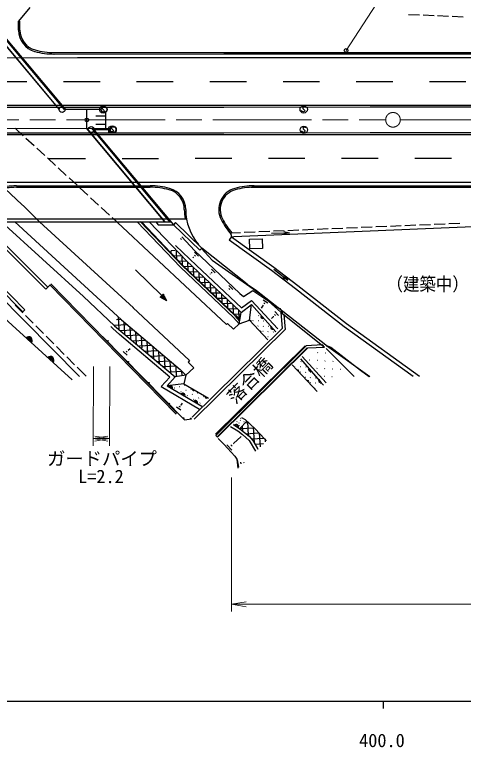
# Model space of a CAD drawing. Units: millimetres, scale not verified. Extents: x 40000 to 680000, y 20000 to 380000.
# Drawn here: x 417651 to 478970, y 198715 to 298762 of the extents above; entities that cross this region are included whole.
import ezdxf
from ezdxf.enums import TextEntityAlignment as Align

# ---------------------------------------------------------------- set-up
doc = ezdxf.new("R2010")
doc.units = ezdxf.units.MM
doc.header["$LTSCALE"] = 1000
doc.header["$PDMODE"] = 32
doc.header["$PDSIZE"] = 500
doc.linetypes.add('CHAIN', pattern=[18.5, 12, -1.5, 3.5, -1.5])
for name, color, linetype, lineweight in [('M-BGD', 7, 'Continuous', 25), ('M-BMK', 2, 'CHAIN', 13), ('M-STR-HTXT', 7, 'Continuous', 13), ('M-STR-STR1', 1, 'Continuous', 25), ('M-STR-STRC', 7, 'Continuous', 25), ('M-STR-STRD', 7, 'Continuous', 25), ('M-TTL-BAND', 7, 'Continuous', 25)]:
    doc.layers.add(name, color=color, linetype=linetype, lineweight=lineweight)
doc.layers.add('M-OTRS', color=6, linetype='Continuous')
doc.styles.add('ＭＳ ゴシック', font='')
doc.styles.get('ＭＳ ゴシック').set_extended_font_data('MS Gothic')

# ---------------------------------------------------------------- blocks, each defined once
blk = doc.blocks.new('open_arrow')
at = {"color": 0, "linetype": 'Continuous', "lineweight": -2}
blk.add_lwpolyline([(7.5, 1.25), (0, 0), (7.5, -1.25)], dxfattribs=at)

msp = doc.modelspace()

# ---------------------------------------------------------------- linework, layer by layer
at = {"layer": 'M-BGD'}
for p, q in [((419707, 299756), (418181, 297886)), ((472961, 298690), (471462, 298752)), ((474959, 298608), (473460, 298670)), ((476957, 298525), (475459, 298587)), ((478956, 298442), (477457, 298504)), ((418381, 297886), (418181, 297886)), ((418181, 296636), (418181, 297886)), ((418381, 296636), (418381, 297886)), ((422973, 293389), (446222, 293396)), ((422974, 293589), (446222, 293596)), ((446222, 293596), (466223, 293603)), ((446222, 293396), (466223, 293403)), ((466223, 293603), (486222, 293610)), ((466223, 293403), (486222, 293410)), ((419632, 286387), (419632, 286387)), ((429661, 286162), (429612, 286051)), ((429792, 286191), (429661, 286162)), ((429869, 286172), (429792, 286191)), ((429942, 286133), (429869, 286172)), ((457075, 286177), (457026, 286066)), ((457206, 286206), (457075, 286177)), ((457283, 286187), (457206, 286206)), ((457356, 286148), (457283, 286187)), ((457385, 286099), (457356, 286148)), ((429476, 285822), (424532, 285801)), ((429475, 285591), (429451, 285659)), ((429576, 285503), (429475, 285591)), ((429712, 285469), (429576, 285503)), ((429612, 286051), (429626, 285944)), ((429626, 285944), (429858, 285720)), ((429824, 285502), (429712, 285469)), ((429873, 285614), (429824, 285502)), ((429858, 285720), (429873, 285614)), ((429971, 286084), (429942, 286133)), ((456889, 285606), (456865, 285673)), ((456991, 285518), (456889, 285606)), ((457126, 285484), (456991, 285518)), ((457026, 286066), (457040, 285959)), ((457040, 285959), (457273, 285735)), ((457238, 285517), (457126, 285484)), ((457287, 285629), (457238, 285517)), ((457273, 285735), (457287, 285629)), ((398344, 283229), (428309, 283240)), ((417724, 283254), (418827, 282238)), ((430509, 283241), (430509, 282641)), ((430912, 283444), (430863, 283332)), ((430863, 283332), (430878, 283226)), ((430878, 283226), (431110, 283002)), ((431043, 283473), (430912, 283444)), ((431121, 283453), (431043, 283473)), ((431193, 283414), (431121, 283453)), ((431222, 283365), (431193, 283414)), ((457104, 283383), (457055, 283271)), ((457055, 283271), (457069, 283165)), ((457069, 283165), (457301, 282941)), ((457235, 283411), (457104, 283383)), ((457312, 283392), (457235, 283411)), ((457385, 283353), (457312, 283392)), ((457414, 283304), (457385, 283353)), ((428521, 283075), (430738, 283068)), ((430726, 282872), (430702, 282940)), ((430828, 282784), (430726, 282872)), ((430964, 282750), (430828, 282784)), ((431075, 282784), (430964, 282750)), ((431124, 282895), (431075, 282784)), ((431110, 283002), (431124, 282895)), ((456918, 282811), (456894, 282879)), ((457019, 282723), (456918, 282811)), ((457155, 282689), (457019, 282723)), ((457267, 282723), (457155, 282689)), ((457316, 282834), (457267, 282723)), ((457301, 282941), (457316, 282834)), ((419195, 281899), (420299, 280883)), ((420666, 280545), (421770, 279529)), ((422138, 279190), (423241, 278174)), ((423609, 277835), (424713, 276820)), ((425081, 276481), (426184, 275465)), ((417890, 275387), (426229, 275390)), ((417890, 275187), (426229, 275190)), ((426228, 275390), (436183, 275393)), ((426228, 275190), (436184, 275193)), ((449927, 275197), (466229, 275203)), ((450391, 275397), (466229, 275403)), ((466229, 275403), (486229, 275410)), ((466229, 275203), (486229, 275210)), ((426552, 275126), (427656, 274110)), ((428023, 273772), (429127, 272756)), ((429495, 272417), (430598, 271401)), ((418770, 258194), (406143, 270936)), ((419054, 258476), (406740, 270901)), ((415863, 270487), (427044, 260294)), ((417658, 270482), (432243, 257108)), ((421046, 270488), (433872, 258728)), ((430966, 271062), (431727, 270362)), ((446598, 256470), (431727, 270362)), ((434405, 270484), (440315, 264277)), ((434788, 270516), (440526, 264491)), ((434965, 270476), (440596, 264562)), ((441122, 265159), (436095, 270438)), ((439642, 270362), (439365, 270073)), ((439642, 270362), (443246, 266897)), ((476486, 270167), (474987, 270104)), ((478484, 270251), (476985, 270188)), ((413072, 270083), (421922, 261260)), ((413667, 270055), (422204, 261543)), ((439365, 270073), (442969, 266608)), ((447594, 268453), (466231, 269236)), ((452507, 269160), (451008, 269097)), ((454505, 269244), (453007, 269181)), ((454445, 269156), (455200, 268992)), ((456504, 269328), (455005, 269265)), ((458502, 269412), (457003, 269349)), ((460500, 269496), (459001, 269433)), ((462498, 269579), (461000, 269516)), ((464496, 269663), (462998, 269600)), ((466495, 269747), (464996, 269684)), ((466231, 269236), (486231, 270076)), ((468493, 269831), (466994, 269768)), ((470491, 269915), (468992, 269852)), ((472489, 269999), (470991, 269936)), ((474488, 270083), (472989, 270020)), ((426509, 249364), (407642, 268410)), ((440331, 268211), (440459, 268083)), ((440493, 268417), (442232, 266565)), ((447274, 268437), (446971, 268014)), ((448511, 268992), (447252, 268939)), ((447273, 268439), (447252, 268939)), ((447273, 268439), (453072, 264292)), ((447320, 268441), (447594, 268453)), ((447594, 268453), (447594, 268453)), ((450509, 269076), (449010, 269013)), ((449723, 268089), (451454, 268151)), ((451454, 268151), (451500, 266849)), ((452747, 268916), (455200, 268992)), ((455200, 268992), (454456, 268781)), ((439636, 267252), (442515, 264491)), ((446972, 268015), (452762, 263875)), ((449770, 266787), (449723, 268089)), ((438980, 266498), (438992, 266138)), ((439036, 266569), (439606, 266589)), ((439731, 266469), (439769, 265375)), ((442231, 266319), (442762, 265790)), ((442232, 266565), (448416, 260678)), ((442969, 266608), (443246, 266897)), ((443132, 266856), (444627, 265257)), ((449432, 261978), (443249, 266899)), ((451500, 266849), (449770, 266787)), ((439307, 265828), (440361, 265864)), ((440045, 265103), (441116, 265140)), ((440507, 265724), (440545, 264612)), ((448365, 258326), (441122, 265159)), ((442073, 265629), (441998, 265553)), ((442057, 265646), (442090, 265613)), ((442218, 265908), (442351, 265776)), ((444627, 265257), (451140, 260664)), ((440315, 264277), (447560, 257403)), ((440522, 264494), (447766, 257621)), ((440591, 264567), (447835, 257693)), ((440789, 264378), (441871, 264415)), ((441283, 264980), (441321, 263874)), ((442059, 264235), (442096, 263138)), ((442510, 264495), (448668, 258740)), ((453072, 264292), (456346, 261772)), ((437755, 260392), (434157, 263917)), ((441553, 263654), (442638, 263691)), ((442834, 263508), (442872, 262402)), ((444360, 263353), (444393, 263320)), ((444377, 263336), (444370, 263330)), ((444522, 263615), (444655, 263483)), ((444534, 264026), (445066, 263497)), ((452762, 263875), (456028, 261361)), ((453050, 264010), (454986, 262501)), ((442316, 262930), (443413, 262967)), ((443080, 262205), (444188, 262243)), ((443610, 262783), (443648, 261666)), ((454986, 262501), (454279, 262814)), ((454510, 263110), (454986, 262501)), ((421922, 261260), (422204, 261543)), ((422204, 261543), (422484, 261850)), ((433660, 250395), (422476, 261859)), ((433803, 250535), (422619, 261998)), ((443843, 261481), (444962, 261519)), ((444385, 262059), (444423, 260930)), ((445160, 261334), (445199, 260194)), ((446924, 261371), (447057, 261239)), ((446937, 261782), (447468, 261253)), ((449432, 261978), (450688, 261080)), ((456028, 261361), (462690, 256168)), ((456346, 261772), (463001, 256584)), ((427044, 260294), (431316, 256271)), ((437965, 260606), (437545, 260177)), ((438469, 259692), (437545, 260177)), ((437730, 260080), (437587, 260220)), ((437629, 260263), (437915, 259983)), ((438100, 259886), (437671, 260306)), ((437713, 260349), (438285, 259789)), ((438469, 259692), (437755, 260392)), ((437797, 260434), (438369, 259875)), ((438268, 260057), (437839, 260477)), ((437881, 260520), (438167, 260240)), ((438066, 260423), (437923, 260563)), ((438469, 259692), (437965, 260606)), ((444606, 260757), (445737, 260795)), ((445935, 260610), (445975, 259459)), ((446762, 261109), (446796, 261076)), ((446779, 261093), (446772, 261086)), ((448416, 260678), (448938, 260264)), ((448938, 260264), (450183, 261110)), ((450183, 261110), (452401, 259630)), ((450653, 260896), (450651, 260872)), ((450688, 261080), (453897, 258610)), ((451140, 260664), (454009, 258144)), ((445370, 260032), (446511, 260072)), ((446133, 259308), (447286, 259348)), ((446711, 259885), (446750, 258723)), ((447486, 259161), (447526, 257987)), ((448629, 258092), (449997, 259164)), ((448668, 258740), (450003, 259752)), ((449729, 257030), (449997, 259164)), ((449997, 259164), (453352, 255461)), ((450003, 259752), (453633, 255846)), ((451632, 259809), (452259, 259397)), ((451702, 259403), (451859, 259300)), ((452401, 259630), (453506, 258839)), ((418770, 258036), (417709, 259097)), ((418770, 258194), (419054, 258476)), ((433809, 258781), (441540, 251545)), ((446897, 258584), (448060, 258624)), ((448261, 258436), (448304, 257175)), ((448365, 258326), (448629, 258092)), ((451616, 259101), (451342, 258684)), ((451596, 259114), (451635, 259088)), ((453189, 258235), (453720, 257705)), ((453506, 258839), (453893, 258623)), ((453893, 258623), (454115, 258303)), ((453897, 258610), (460604, 253381)), ((454009, 258144), (454212, 255919)), ((454009, 258144), (459972, 253372)), ((454115, 258303), (454194, 258028)), ((420184, 256622), (419123, 257683)), ((431592, 257132), (432180, 257162)), ((431813, 257412), (431895, 255838)), ((447560, 257403), (448320, 256560)), ((447686, 257860), (448589, 257891)), ((447782, 257604), (448394, 256926)), ((447857, 257671), (448419, 257048)), ((448320, 256560), (448629, 258092)), ((450999, 257668), (450956, 257643)), ((453031, 257546), (452743, 257257)), ((453014, 257562), (453048, 257529)), ((453177, 257824), (453309, 257692)), ((454442, 257797), (454627, 255767)), ((421598, 255207), (420537, 256268)), ((431064, 255903), (430780, 256165)), ((431296, 256365), (433015, 256454)), ((431316, 256271), (439589, 249325)), ((432243, 257108), (440279, 250294)), ((432595, 256810), (432681, 255159)), ((433381, 256144), (433466, 254496)), ((446731, 256584), (446598, 256470)), ((447555, 255838), (446731, 256584)), ((448320, 256560), (447555, 255838)), ((448320, 256560), (449729, 257030)), ((449729, 257030), (452237, 254342)), ((450261, 256994), (450218, 256969)), ((450935, 256256), (450892, 256230)), ((450967, 256962), (450924, 256936)), ((451641, 256223), (451598, 256198)), ((451674, 256930), (451631, 256904)), ((452348, 256191), (452305, 256166)), ((462690, 256168), (472103, 249405)), ((463001, 256584), (472994, 249405)), ((431994, 255085), (431073, 255895)), ((432093, 255656), (433849, 255746)), ((434166, 255478), (434251, 253833)), ((454212, 255919), (441911, 243816)), ((454627, 255767), (442192, 243531)), ((451609, 255517), (451566, 255491)), ((452316, 255485), (452273, 255459)), ((453022, 255453), (452979, 255427)), ((423012, 253793), (421951, 254854)), ((440882, 243436), (429662, 254809)), ((438864, 249283), (432002, 255078)), ((432931, 254948), (434684, 255039)), ((433769, 254240), (435519, 254331)), ((434952, 254812), (435032, 253251)), ((435737, 254146), (435820, 252545)), ((452283, 254779), (452241, 254753)), ((424426, 252379), (423365, 253440)), ((433183, 252950), (433421, 253188)), ((434713, 253538), (436354, 253623)), ((436523, 253479), (436607, 251839)), ((445087, 241460), (457358, 253530)), ((457498, 253563), (445143, 241275)), ((445363, 241058), (457714, 253270)), ((445368, 241175), (457639, 253245)), ((459707, 253676), (457498, 253563)), ((457714, 253270), (459972, 253372)), ((459972, 253372), (459707, 253676)), ((460231, 253189), (464029, 249348)), ((460270, 253496), (460483, 253473)), ((460483, 253473), (460850, 253338)), ((460604, 253381), (466186, 249371)), ((460850, 253338), (464901, 250208)), ((433026, 252260), (432494, 252789)), ((433038, 252671), (432905, 252803)), ((433200, 252933), (433167, 252966)), ((435505, 252828), (437188, 252915)), ((436296, 252118), (438023, 252207)), ((437308, 252813), (437395, 251138)), ((438094, 252147), (438178, 250517)), ((459098, 252608), (459055, 252582)), ((460157, 252551), (460114, 252525)), ((425840, 250965), (424779, 252025)), ((437091, 251408), (438858, 251499)), ((438879, 251481), (438963, 249854)), ((441540, 251545), (441353, 251311)), ((441353, 251311), (442149, 250544)), ((456732, 251753), (459369, 248727)), ((456794, 251394), (456751, 251368)), ((456959, 252073), (460201, 248496)), ((457982, 251605), (457939, 251580)), ((459041, 251548), (458998, 251523)), ((460100, 251492), (460057, 251466)), ((461159, 251435), (461116, 251410)), ((427415, 249390), (426194, 250611)), ((439707, 244228), (433660, 250395)), ((439850, 244368), (433803, 250535)), ((437959, 250702), (439692, 250791)), ((439664, 250815), (439740, 249346)), ((440279, 250294), (441055, 249529)), ((440450, 250149), (440486, 249450)), ((442149, 250544), (441055, 249529)), ((455556, 250930), (458989, 247320)), ((456052, 250724), (456009, 250698)), ((456758, 250687), (456715, 250662)), ((457464, 250651), (457421, 250626)), ((458984, 250489), (458942, 250464)), ((460044, 250433), (460001, 250407)), ((461103, 250376), (461060, 250350)), ((462162, 250319), (462119, 250294)), ((464901, 250208), (466083, 249370)), ((438864, 249283), (437683, 248008)), ((439589, 249325), (438513, 248101)), ((438797, 249994), (440494, 250082)), ((441055, 249529), (439589, 249325)), ((441055, 249529), (440777, 248343)), ((456722, 249981), (456679, 249956)), ((457392, 249239), (457349, 249213)), ((457428, 249945), (457385, 249919)), ((458098, 249203), (458055, 249177)), ((458134, 249909), (458091, 249883)), ((458804, 249166), (458761, 249141)), ((459987, 249374), (459944, 249348)), ((461046, 249317), (461003, 249291)), ((440777, 248343), (438513, 248101)), ((438673, 248284), (438630, 248258)), ((440777, 248343), (444132, 246385)), ((440904, 248131), (440861, 248105)), ((458062, 248496), (458019, 248471)), ((458768, 248460), (458725, 248435)), ((459369, 248727), (459873, 248178)), ((459474, 248424), (459431, 248398)), ((437683, 248008), (442919, 244891)), ((438513, 248101), (443232, 245307)), ((439535, 247777), (439492, 247751)), ((440219, 247954), (440176, 247928)), ((440396, 247269), (440353, 247244)), ((441081, 247446), (441038, 247421)), ((441765, 247623), (441722, 247598)), ((458732, 247754), (458689, 247728)), ((441258, 246762), (441215, 246736)), ((441943, 246939), (441900, 246913)), ((442120, 246254), (442077, 246229)), ((442627, 247116), (442584, 247090)), ((442804, 246432), (442761, 246406)), ((443489, 246609), (443446, 246583)), ((440375, 244742), (439751, 245159)), ((440308, 245148), (440152, 245252)), ((440416, 245436), (440377, 245462)), ((440396, 245449), (440584, 245729)), ((442981, 245747), (442939, 245721)), ((440882, 243436), (441798, 243581)), ((448065, 243197), (448022, 243171)), ((448405, 242238), (449372, 243264)), ((448519, 243375), (448476, 243350)), ((448568, 243661), (448525, 243635)), ((448671, 243761), (449144, 243473)), ((449031, 243176), (448988, 243151)), ((449144, 243473), (450504, 242227)), ((449458, 243196), (449580, 241290)), ((447145, 242530), (448129, 241946)), ((447543, 242811), (448424, 242226)), ((447662, 242822), (447619, 242796)), ((448347, 242999), (448304, 242973)), ((448395, 242641), (448352, 242615)), ((448402, 242240), (450359, 242365)), ((448424, 242226), (449681, 241208)), ((448745, 242598), (448788, 241928)), ((449161, 243040), (449580, 243067)), ((450257, 242462), (450395, 240296)), ((450504, 242227), (451784, 240857)), ((445143, 241275), (445363, 241058)), ((447564, 240191), (448585, 241140)), ((448129, 241946), (448808, 241433)), ((448808, 241433), (449703, 240626)), ((449266, 241544), (451031, 241657)), ((449681, 241208), (450223, 240597)), ((451062, 241621), (451182, 239744)), ((445473, 240883), (446221, 240110)), ((447542, 240214), (447585, 240168)), ((449703, 240626), (450571, 239151)), ((450008, 240840), (451657, 240945)), ((450223, 240597), (450847, 239505)), ((450496, 240119), (451644, 240193)), ((451784, 240857), (452029, 240566)), ((451872, 240701), (451889, 240431)), ((446221, 240110), (447744, 238454)), ((446637, 240013), (447318, 239280)), ((447185, 240011), (447356, 239827)), ((450847, 239505), (450869, 239441)), ((450861, 239466), (450881, 239452)), ((447744, 238454), (447999, 238050)), ((447999, 238050), (448165, 236817)), ((448080, 237967), (448246, 236981)), ((448537, 237663), (448578, 237417)), ((448947, 237638), (448956, 237584)), ((448952, 237607), (448985, 237612))]:
    msp.add_line(p, q, dxfattribs=at)
msp.add_lwpolyline([(425490, 248908), (407004, 265672), (403473, 266641), (399562, 267440), (392111, 267426)], dxfattribs=at)
for centre, radius in [((462948, 293870), 250), ((424132, 285800), 400), ((429737, 285813), 500), ((429876, 285823), 400), ((457152, 285828), 500), ((428121, 283076), 400), ((430989, 283094), 500), ((431138, 283067), 400), ((457180, 283033), 500), ((430379, 254207), 50), ((433181, 251353), 50), ((435983, 248499), 50), ((438786, 245644), 50), ((440735, 243661), 50), ((441749, 243634), 50)]:
    msp.add_circle(centre, radius, dxfattribs=at)
for centre, radius, start, end in [((281261, 128759), 199065, 45.3955, 58.38185), ((421181, 296637), 3000, 180.0186, 254.65971), ((421181, 296637), 2800, 180.0186, 254.65971), ((423033, 303388), 10000, 254.65971, 270.33454), ((423033, 303388), 9800, 254.65971, 270.33778), ((417893, 265386), 10000, 90.01831, 105.37719), ((417893, 265386), 9800, 90.01831, 105.37719), ((436187, 265393), 10000, 74.65881, 90.01769), ((436187, 265393), 9800, 74.65881, 90.01769), ((450395, 265397), 10000, 90.01977, 105.37866), ((450395, 265397), 9800, 90.01977, 105.37866), ((438039, 272143), 2800, 0.01815, 74.65881), ((438039, 272143), 3000, 0.01815, 74.65881), ((448539, 272147), 3000, 105.37866, 207.27904), ((448539, 272147), 2800, 105.37866, 207.27904), ((448539, 272147), 7700, 180.01815, 189.36093), ((448539, 272147), 7500, 180.01815, 219.66904), ((454760, 275355), 10000, 207.27904, 221.41678), ((454760, 275355), 9800, 207.27904, 220.71498), ((451547, 257536), 256, 144.86586, 299.50509), ((451552, 257541), 162, 154.80534, 289.56561), ((449859, 256884), 125, 315.35037, 130.67381), ((452890, 256055), 256, 144.86586, 299.50509), ((452895, 256059), 162, 154.80534, 289.56561), ((451223, 255421), 125, 315.35037, 130.67381), ((419564, 254282), 500, 317.79718, 137.79718), ((419564, 254282), 400, 317.79718, 137.79718), ((419564, 254282), 300, 317.79718, 137.79718), ((419564, 254282), 200, 317.79718, 137.79718), ((419564, 254282), 100, 317.79718, 137.79718), ((422527, 251595), 500, 317.79718, 137.79718), ((422527, 251595), 400, 317.79718, 137.79718), ((422527, 251595), 300, 317.79718, 137.79718), ((422527, 251595), 200, 317.79718, 137.79718), ((422527, 251595), 100, 317.79718, 137.79718), ((456333, 250109), 125, 316.01618, 131.33963), ((458080, 250336), 256, 144.59498, 299.23421), ((458084, 250340), 162, 154.53446, 289.29473), ((457714, 248663), 125, 316.01618, 131.33963), ((459416, 248848), 256, 144.59498, 299.23421), ((459420, 248852), 162, 154.53446, 289.29473), ((438916, 247799), 305, 339.75662, 138.97891), ((438914, 247796), 208, 345.62797, 133.10756), ((442102, 247569), 150, 149.73983, 329.73983), ((440637, 246780), 305, 339.75662, 138.97891), ((440635, 246777), 208, 345.62797, 133.10756), ((443830, 246562), 150, 149.73983, 329.73983), ((442357, 245761), 305, 339.75662, 138.97891), ((442356, 245758), 208, 345.62797, 133.10756), ((447929, 242489), 305, 336.77863, 136.00092), ((447927, 242486), 208, 342.64998, 130.12957)]:
    msp.add_arc(centre, radius, start, end, dxfattribs=at)
at = {"layer": 'M-BMK'}
for p, q in [((406226, 284382), (426225, 284390)), ((426225, 284390), (446225, 284396)), ((446225, 284396), (468354, 284403)), ((470354, 284404), (486226, 284410))]:
    msp.add_line(p, q, dxfattribs=at)
msp.add_circle((469354, 284404), 1000, dxfattribs=at)
at = {"layer": 'M-OTRS'}
msp.add_point((427525, 284390), dxfattribs=at)
at = {"layer": 'M-STR-HTXT'}
for p, q in [((462948, 293870), (480240, 320390)), ((428424, 250735), (428391, 239877)), ((430641, 250729), (430608, 239871)), ((428394, 240877), (430611, 240871)), ((447274, 235548), (447274, 217246)), ((447274, 218246), (563134, 218246))]:
    msp.add_line(p, q, dxfattribs=at)
at = {"layer": 'M-STR-STR1'}
for p, q in [((423768, 285798), (413284, 298284)), ((423791, 285817), (413324, 298284)), ((424463, 285796), (413976, 298285)), ((414107, 298285), (424589, 285801)), ((427526, 283240), (427525, 285813)), ((430126, 283241), (430125, 285540)), ((428743, 284965), (430125, 284965)), ((392193, 283228), (430509, 283241)), ((438188, 270493), (427486, 283240)), ((438228, 270493), (427526, 283240)), ((438881, 270494), (428179, 283240)), ((428309, 283240), (439365, 270073)), ((428744, 283815), (430126, 283815)), ((430509, 282641), (430509, 283241)), ((408847, 270884), (441144, 270894)), ((409183, 270484), (438881, 270494)), ((436923, 270493), (437276, 270073)), ((438189, 270493), (439012, 270493)), ((437276, 270073), (439365, 270073))]:
    msp.add_line(p, q, dxfattribs=at)
at = {"layer": 'M-STR-STRC'}
for p, q in [((386223, 292875), (426227, 292890)), ((426227, 292890), (446222, 292896)), ((446222, 292896), (466223, 292903)), ((466223, 292903), (486223, 292910)), ((414324, 289635), (419324, 289637)), ((424324, 289639), (426224, 289640)), ((426224, 289640), (429324, 289641)), ((434324, 289642), (439324, 289644)), ((444324, 289645), (446223, 289646)), ((446223, 289646), (449324, 289647)), ((454324, 289649), (459324, 289650)), ((464324, 289652), (466224, 289653)), ((466224, 289653), (469324, 289654)), ((474324, 289656), (479324, 289657)), ((406225, 286382), (426225, 286390)), ((426225, 286390), (446224, 286396)), ((446224, 286396), (466225, 286403)), ((466225, 286403), (484325, 286409)), ((406226, 282382), (426226, 282390)), ((426226, 282390), (446226, 282396)), ((446226, 282396), (466227, 282403)), ((466227, 282403), (486226, 282410)), ((422328, 279138), (426227, 279140)), ((426227, 279140), (427328, 279140)), ((432328, 279141), (437328, 279143)), ((442328, 279145), (446227, 279146)), ((446227, 279146), (447328, 279146)), ((452328, 279148), (457328, 279150)), ((462328, 279151), (466228, 279153)), ((466228, 279153), (467328, 279153)), ((472328, 279155), (477328, 279157)), ((406229, 275882), (426229, 275890)), ((426228, 275890), (446228, 275896)), ((446228, 275896), (466229, 275903)), ((466229, 275903), (486229, 275910))]:
    msp.add_line(p, q, dxfattribs=at)
at = {"layer": 'M-STR-STRD'}
for p, q in [((406225, 286132), (426225, 286140)), ((426225, 286140), (446224, 286146)), ((446224, 286146), (466225, 286153)), ((466225, 286153), (484325, 286159)), ((406226, 282632), (426226, 282640)), ((426226, 282640), (446226, 282646)), ((446226, 282646), (466226, 282653)), ((466226, 282653), (486226, 282660))]:
    msp.add_line(p, q, dxfattribs=at)
at = {"layer": 'M-TTL-BAND'}
for p, q in [((40000, 205000), (579000, 205000)), ((468000, 205000), (468000, 204000))]:
    msp.add_line(p, q, dxfattribs=at)

# ---------------------------------------------------------------- block references
at = {"layer": 'M-STR-HTXT', "xscale": 267, "yscale": 267}
for p, rotation in [((428394, 240877), 359.8), ((430611, 240871), 179.8)]:
    msp.add_blockref('open_arrow', p, dxfattribs=dict(at, rotation=rotation))
msp.add_blockref('open_arrow', (447274, 218246), dxfattribs=at)

# ---------------------------------------------------------------- texts
at = {"layer": 'M-BGD', "style": 'ＭＳ ゴシック', "width": 0.9}
msp.add_text('（建築中）', height=1833, dxfattribs=at).set_placement((474093, 261976), align=Align.MIDDLE_CENTER)
at = {"layer": 'M-BGD', "style": 'ＭＳ ゴシック'}
msp.add_text('落合橋', height=1833, rotation=45.555, dxfattribs=at).set_placement((449770, 248820), align=Align.MIDDLE_CENTER)
at = {"layer": 'M-STR-HTXT', "style": 'ＭＳ ゴシック'}
msp.add_text('ガードパイプ', height=1833, dxfattribs=at).set_placement((429586, 238135), align=Align.MIDDLE_CENTER)
msp.add_text('L=2.2', height=1833, dxfattribs=at).set_placement((429442, 234244), align=Align.BOTTOM_CENTER)
at = {"layer": 'M-TTL-BAND', "style": 'ＭＳ ゴシック'}
msp.add_text('400.0', height=1833, dxfattribs=at).set_placement((467844, 198195), align=Align.BOTTOM_CENTER)

doc.saveas('drawing.dxf')
